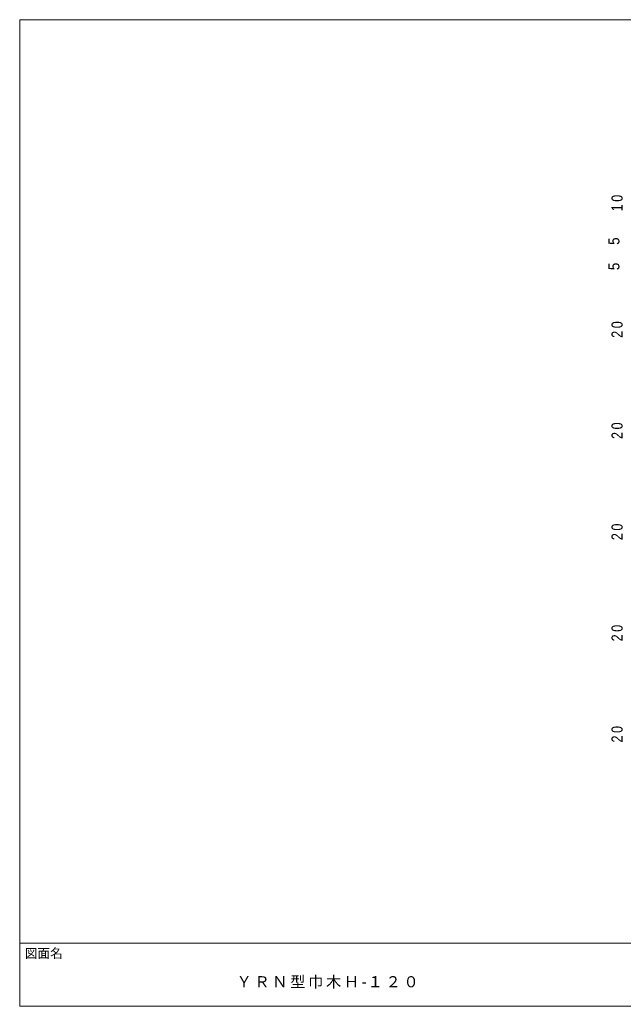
# Model space of a CAD drawing. Units: millimetres at full size, sheet at 1:1. Extents: x -141 to 141, y -98 to 98.
# Drawn here: x -141 to -21.6, y -97.5 to 97.5 of the extents above; entities that cross this region are included whole.
import ezdxf
from ezdxf.enums import TextEntityAlignment as Align

# ---------------------------------------------------------------- set-up
doc = ezdxf.new("R2010")
doc.units = ezdxf.units.MM
for name, color, linetype, lineweight in [('0-3_寸法', 4, 'Continuous', 9), ('F-0_図面枠', 5, 'Continuous', 9), ('F-5_F-5ﾚｲﾔ', 7, 'Continuous', 9)]:
    doc.layers.add(name, color=color, linetype=linetype, lineweight=lineweight)
doc.styles.add('HGｺﾞｼｯｸM', font='')
doc.styles.get('HGｺﾞｼｯｸM').set_extended_font_data('HGｺﾞｼｯｸM')

msp = doc.modelspace()

# ---------------------------------------------------------------- linework, layer by layer
at = {"layer": 'F-0_図面枠'}
for p, q in [((-141, 97.5), (141, 97.5)), ((-141, -97.5), (-141, 97.5)), ((-141, -85), (141, -85)), ((141, -97.5), (-141, -97.5))]:
    msp.add_line(p, q, dxfattribs=at)

# ---------------------------------------------------------------- texts
at = {"layer": '0-3_寸法', "color": 7, "style": 'HGｺﾞｼｯｸM', "width": 0.9}
for p in [(-21.75, 53), (-21.75, 48)]:
    msp.add_text('5', height=2.199, rotation=90, dxfattribs=at).set_placement(p, align=Align.BOTTOM_LEFT)
at = {"layer": '0-3_寸法', "color": 7, "char_height": 2.199, "attachment_point": 7, "rotation": 90, "style": 'HGｺﾞｼｯｸM'}
for s, insert in [('\\T1.36;\\W0.85;10', (-21.75, 59.625)), ('\\T1.36;\\W0.85;20', (-21.75, 34.625)), ('\\T1.36;\\W0.85;20', (-21.75, 14.625)), ('\\T1.36;\\W0.85;20', (-21.75, -5.375)), ('\\T1.36;\\W0.85;20', (-21.75, -25.375)), ('\\T1.36;\\W0.85;20', (-21.75, -45.375))]:
    msp.add_mtext(s, dxfattribs=dict(at, insert=insert))
at = {"layer": 'F-0_図面枠', "color": 7, "style": 'HGｺﾞｼｯｸM'}
msp.add_text('図面名', height=1.833, dxfattribs=at).set_placement((-140, -88.5), align=Align.BOTTOM_LEFT)
at = {"layer": 'F-5_F-5ﾚｲﾔ', "insert": (-98.125, -94), "char_height": 2.199, "attachment_point": 7, "style": 'HGｺﾞｼｯｸM'}
msp.add_mtext('\\T1.18;ＹＲＮ型巾木Ｈ-１２０', dxfattribs=at)

doc.saveas('drawing.dxf')
